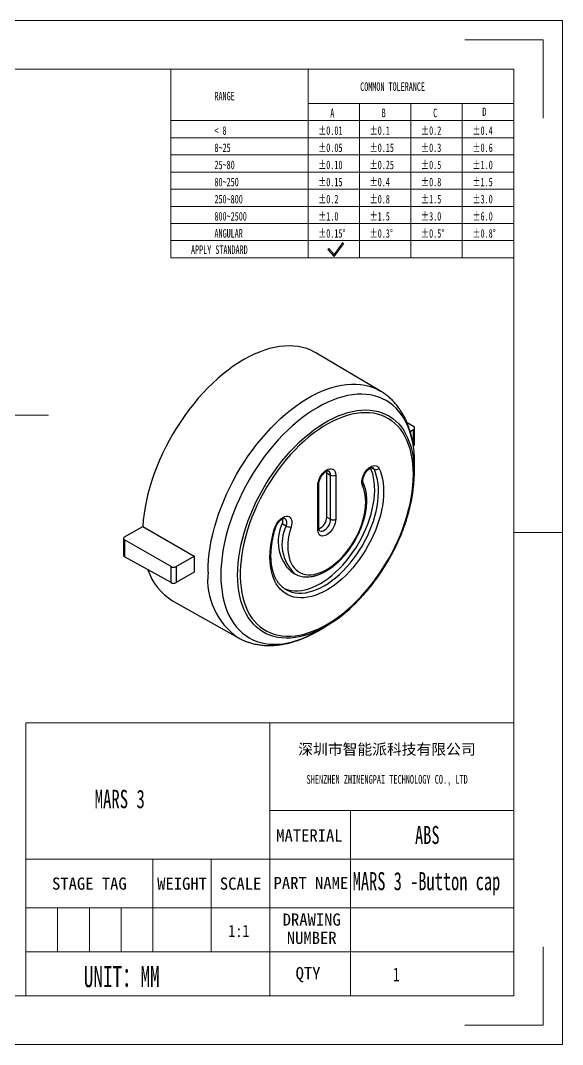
# Model space of a CAD drawing. Header units: millimetres. Extents: x 845.4 to 925.5, y 116.1 to 172.8.
# Drawn here: x 895.5 to 925.5, y 116.1 to 172.8 of the extents above; entities that cross this region are included whole.
import ezdxf

# ---------------------------------------------------------------- set-up
doc = ezdxf.new("R2010")
doc.units = ezdxf.units.MM
doc.header["$LTSCALE"] = 16.334999
doc.linetypes.add('点画线', pattern=[18, 12, -2, 2, -2])
doc.layers.get('0').update_dxf_attribs({"lineweight": 18})
doc.layers.add('中心线层', color=1, linetype='点画线', lineweight=18)
doc.layers.add('尺寸线层', color=3, linetype='Continuous', lineweight=18)
doc.styles.add('SLDTEXTSTYLE4', font='', dxfattribs={"width": 0.7})
doc.styles.add('SLDTEXTSTYLE5', font='', dxfattribs={"width": 0.633333})
doc.styles.get("Standard").update_dxf_attribs({"font": 'txt', "width": 0.667})
doc.styles.add('TEXTSTYLE_2', font='')
doc.styles.add('TEXTSTYLE_3', font='')
doc.styles.get('SLDTEXTSTYLE4').set_extended_font_data('宋体')
doc.styles.get('SLDTEXTSTYLE5').set_extended_font_data('宋体')
doc.styles.get('TEXTSTYLE_2').set_extended_font_data('宋体')
doc.styles.get('TEXTSTYLE_3').set_extended_font_data('宋体')

msp = doc.modelspace()

# ---------------------------------------------------------------- linework, layer by layer
at = {"color": 7, "linetype": 'Continuous'}
for p, q in [((845.364, 172.777), (925.538, 172.777)), ((925.538, 116.089), (925.538, 172.777)), ((920.139, 171.698), (924.458, 171.698)), ((924.458, 167.378), (924.458, 171.698)), ((848.063, 170.078), (922.838, 170.078)), ((922.838, 118.788), (922.838, 170.078)), ((922.838, 144.433), (925.538, 144.433)), ((924.458, 117.169), (924.458, 121.488)), ((848.063, 118.788), (922.838, 118.788)), ((920.139, 117.169), (924.458, 117.169)), ((845.364, 116.089), (925.538, 116.089))]:
    msp.add_line(p, q, dxfattribs=at)
for p, q in [((903.863, 170.078), (903.863, 159.641)), ((911.453, 170.078), (911.453, 159.641)), ((911.453, 168.18), (922.838, 168.18)), ((914.299, 168.18), (914.299, 159.641)), ((917.146, 168.18), (917.146, 159.641)), ((919.992, 168.18), (919.992, 159.641)), ((903.863, 167.232), (922.838, 167.232)), ((903.863, 166.283), (922.838, 166.283)), ((903.863, 165.334), (922.838, 165.334)), ((903.863, 164.385), (922.838, 164.385)), ((903.863, 163.437), (922.838, 163.437)), ((903.863, 162.488), (922.838, 162.488)), ((903.863, 161.539), (922.838, 161.539)), ((903.863, 160.59), (922.838, 160.59)), ((913.381, 160.492), (912.893, 159.83)), ((913.419, 160.416), (913.381, 160.492)), ((912.599, 160.156), (912.543, 160.105)), ((912.543, 160.105), (912.898, 159.71)), ((912.893, 159.83), (912.599, 160.156)), ((912.898, 159.71), (913.419, 160.416)), ((903.863, 159.641), (922.838, 159.641)), ((912.898, 159.71), (912.893, 159.83)), ((912.893, 159.83), (912.898, 159.71))]:
    msp.add_line(p, q)
at = {"color": 7, "linetype": 'Continuous', "lineweight": 25}
for p, q in [((915.457, 152.266), (911.883, 154.381)), ((917.297, 150.297), (916.937, 150.512)), ((917.111, 150.027), (917.296, 150.133)), ((917.296, 149.249), (917.296, 150.133)), ((917.354, 149.33), (917.354, 150.215)), ((917.296, 149.249), (917.282, 149.241)), ((917.343, 147.624), (917.351, 148.152)), ((912.492, 147.735), (912.704, 147.613)), ((912.492, 145.285), (912.492, 147.735)), ((912.704, 145.163), (912.704, 147.613)), ((912.987, 147.613), (912.987, 145.163)), ((911.997, 144.592), (911.997, 147.041)), ((912.056, 144.673), (912.056, 147.123)), ((912.492, 145.285), (912.704, 145.163)), ((901.303, 144.195), (902.306, 144.774)), ((910.032, 144.927), (910.245, 144.805)), ((901.244, 144.113), (901.244, 143.173)), ((903.872, 142.547), (901.304, 144.029)), ((901.304, 144.029), (901.304, 143.091)), ((903.872, 141.66), (901.304, 143.091)), ((904.153, 142.546), (905.158, 143.126)), ((903.872, 141.66), (903.872, 142.547)), ((904.153, 142.546), (904.153, 141.662)), ((905.158, 142.242), (904.153, 141.662)), ((910.514, 142.267), (910.726, 142.144)), ((910.747, 142.133), (910.726, 142.144)), ((903.958, 140.652), (907.576, 138.615)), ((912.087, 139.032), (912.539, 139.303))]:
    msp.add_line(p, q, dxfattribs=at)
at = {"color": 8, "linetype": 'Continuous', "lineweight": 25}
msp.add_line((914.963, 148.017), (915.107, 147.934), dxfattribs=at)
at = {"color": 2, "linetype": 'Continuous'}
for p, q in [((895.844, 126.347), (895.844, 133.905)), ((895.844, 126.347), (895.844, 133.905)), ((895.844, 133.905), (909.341, 133.905)), ((909.341, 123.647), (909.341, 133.905)), ((909.341, 129.046), (909.341, 133.905)), ((909.341, 133.905), (922.838, 133.905)), ((909.341, 126.347), (909.341, 133.905)), ((922.838, 129.046), (922.838, 133.905)), ((909.341, 129.046), (922.838, 129.046)), ((913.801, 129.046), (913.801, 118.788)), ((922.838, 123.647), (922.838, 129.046)), ((895.844, 118.788), (895.844, 126.347)), ((895.844, 126.347), (909.341, 126.347)), ((895.844, 123.647), (895.844, 126.347)), ((895.844, 126.347), (902.862, 126.347)), ((902.862, 123.647), (902.862, 126.347)), ((902.862, 123.647), (902.862, 126.347)), ((902.862, 126.347), (909.341, 126.347)), ((906.102, 123.647), (906.102, 126.347)), ((909.341, 126.347), (922.838, 126.347)), ((909.341, 123.647), (909.341, 126.347)), ((895.844, 121.218), (895.844, 123.647)), ((895.844, 123.647), (902.862, 123.647)), ((895.844, 123.647), (902.862, 123.647)), ((895.844, 123.647), (902.862, 123.647)), ((895.844, 123.647), (895.844, 121.218)), ((897.598, 123.647), (897.598, 121.218)), ((899.353, 123.647), (899.353, 121.218)), ((901.108, 123.647), (901.108, 121.218)), ((902.862, 121.218), (902.862, 123.647)), ((902.862, 121.218), (902.862, 123.647)), ((902.862, 123.647), (909.341, 123.647)), ((902.862, 123.647), (909.341, 123.647)), ((902.862, 123.647), (902.862, 121.218)), ((906.102, 121.218), (906.102, 123.647)), ((909.341, 118.788), (909.341, 123.647)), ((909.341, 123.647), (922.838, 123.647)), ((909.341, 123.647), (922.838, 123.647)), ((909.341, 121.218), (909.341, 123.647)), ((922.838, 118.788), (922.838, 123.647)), ((895.844, 118.788), (895.844, 121.218)), ((895.844, 121.218), (909.341, 121.218)), ((895.844, 121.218), (902.862, 121.218)), ((895.844, 121.218), (902.862, 121.218)), ((902.862, 121.218), (909.341, 121.218)), ((909.341, 118.788), (909.341, 121.218)), ((909.341, 121.218), (922.838, 121.218)), ((891.525, 118.788), (895.844, 118.788)), ((895.844, 118.788), (909.341, 118.788)), ((909.341, 118.788), (922.838, 118.788))]:
    msp.add_line(p, q, dxfattribs=at)
at = {"color": 7, "linetype": 'Continuous', "lineweight": 25}
for points in [[(911.883, 154.381), (911.817, 154.419), (911.605, 154.524), (911.383, 154.61), (911.152, 154.678), (910.912, 154.727), (910.664, 154.756), (910.409, 154.766), (910.147, 154.757), (909.879, 154.729), (909.606, 154.681), (909.328, 154.614), (909.046, 154.529), (908.761, 154.424), (908.474, 154.302), (908.185, 154.161), (907.896, 154.003), (907.607, 153.827), (907.318, 153.634), (907.031, 153.426), (906.746, 153.201), (906.465, 152.962), (906.187, 152.707), (905.913, 152.44), (905.645, 152.158), (905.383, 151.865), (905.128, 151.56), (904.88, 151.244), (904.64, 150.919), (904.409, 150.584), (904.187, 150.241), (903.975, 149.891), (903.773, 149.535), (903.583, 149.174), (903.404, 148.807), (903.237, 148.438), (903.082, 148.066), (902.94, 147.693), (902.812, 147.319), (902.697, 146.946), (902.596, 146.574), (902.509, 146.205), (902.436, 145.84), (902.378, 145.479), (902.335, 145.123), (902.306, 144.774)], [(917.286, 147.644), (917.278, 147.948), (917.256, 148.242), (917.219, 148.525), (917.168, 148.797), (917.102, 149.057), (917.021, 149.304), (916.927, 149.538), (916.819, 149.757), (916.698, 149.961), (916.564, 150.149), (916.417, 150.321), (916.258, 150.476), (916.087, 150.614), (915.905, 150.734), (915.713, 150.836), (915.511, 150.92), (915.299, 150.985), (915.079, 151.031), (914.85, 151.058), (914.615, 151.065), (914.373, 151.054), (914.125, 151.024), (913.872, 150.975), (913.615, 150.906), (913.354, 150.82), (913.09, 150.714), (912.825, 150.591), (912.559, 150.45), (912.292, 150.292), (912.027, 150.117), (911.762, 149.926), (911.5, 149.72), (911.241, 149.498), (910.986, 149.262), (910.735, 149.013), (910.49, 148.751), (910.251, 148.476), (910.019, 148.191), (909.795, 147.895), (909.579, 147.591), (909.372, 147.277), (909.174, 146.957), (908.987, 146.629), (908.811, 146.297), (908.646, 145.96), (908.493, 145.62), (908.352, 145.277), (908.224, 144.933), (908.11, 144.589), (908.009, 144.246), (907.921, 143.905), (907.848, 143.567), (907.789, 143.233), (907.745, 142.904), (907.716, 142.581), (907.701, 142.265), (907.701, 141.957), (907.716, 141.659), (907.745, 141.37), (907.789, 141.092), (907.848, 140.826), (907.921, 140.572), (908.009, 140.332), (908.11, 140.105), (908.224, 139.894), (908.352, 139.698), (908.493, 139.517), (908.646, 139.354), (908.811, 139.207), (908.987, 139.078), (909.174, 138.967), (909.372, 138.874), (909.579, 138.8), (909.795, 138.745), (910.019, 138.708), (910.251, 138.691), (910.49, 138.692), (910.735, 138.713), (910.986, 138.753), (911.241, 138.812), (911.5, 138.889), (911.762, 138.985), (912.027, 139.099), (912.292, 139.232), (912.559, 139.381), (912.825, 139.548), (913.09, 139.731), (913.354, 139.93), (913.615, 140.144), (913.872, 140.373), (914.125, 140.615), (914.373, 140.871), (914.615, 141.14), (914.85, 141.42), (915.079, 141.71), (915.299, 142.01), (915.511, 142.32), (915.713, 142.637), (915.905, 142.961), (916.087, 143.291), (916.258, 143.626), (916.417, 143.964), (916.564, 144.306), (916.698, 144.649), (916.819, 144.993), (916.927, 145.337), (917.021, 145.679), (917.102, 146.019), (917.168, 146.355), (917.219, 146.687), (917.256, 147.013), (917.278, 147.333), (917.286, 147.644)], [(915.378, 147.992), (915.457, 147.807), (915.522, 147.608), (915.573, 147.396), (915.61, 147.172), (915.632, 146.938), (915.639, 146.694), (915.632, 146.442), (915.61, 146.182), (915.573, 145.917), (915.522, 145.646), (915.457, 145.372), (915.378, 145.095), (915.286, 144.818), (915.181, 144.541), (915.063, 144.265), (914.933, 143.992), (914.791, 143.724), (914.639, 143.46), (914.477, 143.204), (914.306, 142.955), (914.126, 142.715), (913.939, 142.485), (913.745, 142.267), (913.544, 142.06), (913.34, 141.867), (913.131, 141.688), (912.919, 141.523), (912.705, 141.375), (912.49, 141.242), (912.275, 141.127), (912.061, 141.029), (911.85, 140.949), (911.641, 140.888), (911.436, 140.845), (911.236, 140.821), (911.042, 140.815), (910.855, 140.829), (910.675, 140.862), (910.504, 140.913), (910.342, 140.983), (910.19, 141.071), (910.049, 141.177), (909.919, 141.3), (909.802, 141.44), (909.697, 141.596), (909.605, 141.767), (909.526, 141.953), (909.461, 142.152), (909.411, 142.364), (909.374, 142.588), (909.353, 142.822), (909.346, 143.066), (909.353, 143.319), (909.376, 143.579), (909.413, 143.844), (909.464, 144.115), (909.529, 144.389), (909.608, 144.666)], [(910.122, 141.344), (910.183, 141.317), (910.35, 141.26), (910.525, 141.222), (910.708, 141.204), (910.899, 141.204), (911.095, 141.225), (911.297, 141.264), (911.503, 141.323), (911.713, 141.4), (911.924, 141.496), (912.137, 141.61), (912.349, 141.741), (912.561, 141.889), (912.77, 142.053), (912.976, 142.232), (913.178, 142.425), (913.375, 142.632), (913.566, 142.851), (913.749, 143.081), (913.924, 143.321), (914.091, 143.57), (914.248, 143.826), (914.394, 144.089), (914.528, 144.357), (914.651, 144.628), (914.762, 144.902), (914.859, 145.176), (914.942, 145.45), (915.012, 145.722), (915.067, 145.991), (915.107, 146.256), (915.133, 146.514), (915.144, 146.766), (915.139, 147.009), (915.12, 147.242), (915.085, 147.464), (915.036, 147.675), (914.973, 147.872), (914.92, 148.001)], [(911.997, 147.041), (912.005, 147.145), (912.027, 147.254), (912.064, 147.365), (912.113, 147.475), (912.174, 147.581), (912.245, 147.679), (912.323, 147.766), (912.406, 147.84), (912.492, 147.898), (912.578, 147.939), (912.662, 147.962), (912.74, 147.965), (912.81, 147.948), (912.871, 147.913), (912.921, 147.86), (912.957, 147.791), (912.98, 147.708), (912.987, 147.613)], [(914.47, 147.012), (914.443, 147.091), (914.43, 147.182), (914.432, 147.283), (914.449, 147.39), (914.481, 147.501), (914.526, 147.612), (914.583, 147.72), (914.651, 147.821), (914.727, 147.912), (914.809, 147.991), (914.894, 148.055), (914.98, 148.102), (915.065, 148.131), (915.145, 148.141), (915.218, 148.131), (915.283, 148.103), (915.337, 148.056), (915.378, 147.992)], [(917.351, 148.152), (917.352, 148.262), (917.352, 148.309)], [(912.492, 147.735), (912.485, 147.816), (912.483, 147.825)], [(910.516, 144.732), (910.451, 144.504), (910.401, 144.277), (910.364, 144.055), (910.343, 143.838), (910.336, 143.629), (910.343, 143.428), (910.365, 143.237), (910.402, 143.057), (910.453, 142.889), (910.518, 142.735), (910.596, 142.596), (910.687, 142.472), (910.791, 142.365), (910.906, 142.274), (911.032, 142.202), (911.168, 142.147), (911.313, 142.111), (911.466, 142.094), (911.626, 142.096), (911.791, 142.117), (911.962, 142.157), (912.136, 142.215), (912.313, 142.292), (912.491, 142.386), (912.669, 142.497), (912.845, 142.624), (913.02, 142.767), (913.19, 142.924), (913.356, 143.094), (913.516, 143.277), (913.669, 143.47), (913.814, 143.673), (913.95, 143.884), (914.076, 144.102), (914.192, 144.325), (914.295, 144.552), (914.387, 144.781), (914.465, 145.011), (914.53, 145.24), (914.582, 145.466), (914.619, 145.689), (914.641, 145.906), (914.649, 146.116), (914.642, 146.317), (914.621, 146.509), (914.585, 146.689), (914.534, 146.857), (914.47, 147.012)], [(909.608, 144.666), (909.65, 144.777), (909.703, 144.886), (909.768, 144.989), (909.842, 145.084), (909.922, 145.167), (910.007, 145.235), (910.093, 145.287), (910.178, 145.322), (910.26, 145.337), (910.336, 145.333), (910.403, 145.31), (910.46, 145.268), (910.505, 145.209), (910.537, 145.135), (910.554, 145.047), (910.556, 144.949), (910.543, 144.843), (910.516, 144.732)], [(912.987, 145.163), (912.98, 145.059), (912.957, 144.95), (912.921, 144.839), (912.871, 144.729), (912.81, 144.623), (912.74, 144.525), (912.662, 144.438), (912.578, 144.364), (912.492, 144.306), (912.406, 144.265), (912.323, 144.242), (912.245, 144.239), (912.174, 144.256), (912.113, 144.291), (912.064, 144.344), (912.027, 144.413), (912.005, 144.497), (911.997, 144.592)], [(902.306, 144.774), (904.445, 143.538), (905.158, 143.126)], [(910.226, 141.278), (910.239, 141.271), (910.244, 141.268)]]:
    msp.add_lwpolyline(points, dxfattribs=at)
at = {"color": 8, "linetype": 'Continuous', "lineweight": 25}
for points in [[(905.919, 142.237), (905.926, 142.573), (905.949, 142.916), (905.985, 143.266), (906.037, 143.622), (906.103, 143.982), (906.183, 144.347), (906.277, 144.714), (906.385, 145.084), (906.507, 145.454), (906.642, 145.824), (906.79, 146.194), (906.95, 146.561), (907.122, 146.926), (907.306, 147.286), (907.501, 147.642), (907.707, 147.992), (907.922, 148.335), (908.147, 148.671), (908.381, 148.998), (908.623, 149.316), (908.873, 149.623), (909.13, 149.92), (909.393, 150.204), (909.661, 150.476), (909.935, 150.735), (910.212, 150.979), (910.493, 151.209), (910.777, 151.424), (911.062, 151.623), (911.349, 151.805), (911.636, 151.971), (911.922, 152.119), (912.208, 152.25), (912.492, 152.363), (912.772, 152.457), (913.05, 152.533), (913.323, 152.59), (913.592, 152.628), (913.855, 152.647), (914.112, 152.647), (914.361, 152.628), (914.604, 152.59), (914.837, 152.533), (915.063, 152.458), (915.278, 152.363), (915.458, 152.266)], [(917.352, 148.309), (917.345, 148.582), (917.323, 148.893), (917.286, 149.193), (917.235, 149.482), (917.17, 149.759), (917.09, 150.024), (916.996, 150.276), (916.889, 150.513), (916.768, 150.736), (916.634, 150.943), (916.487, 151.135), (916.328, 151.31), (916.157, 151.469), (915.975, 151.61), (915.782, 151.734), (915.578, 151.839), (915.365, 151.927), (915.142, 151.995), (914.911, 152.046), (914.671, 152.077), (914.425, 152.089), (914.171, 152.082), (913.912, 152.057), (913.647, 152.012), (913.378, 151.949), (913.105, 151.867), (912.829, 151.767), (912.551, 151.648), (912.271, 151.512), (911.991, 151.359), (911.71, 151.188), (911.43, 151.001), (911.152, 150.798), (910.876, 150.58), (910.603, 150.346), (910.334, 150.099), (910.069, 149.838), (909.81, 149.564), (909.556, 149.278), (909.31, 148.981), (909.07, 148.674), (908.839, 148.357), (908.616, 148.031), (908.403, 147.697), (908.199, 147.356), (908.006, 147.01), (907.824, 146.658), (907.653, 146.302), (907.494, 145.943), (907.347, 145.582), (907.213, 145.22), (907.092, 144.858), (906.985, 144.496), (906.891, 144.136), (906.811, 143.78), (906.746, 143.427), (906.695, 143.078), (906.658, 142.736), (906.636, 142.4), (906.629, 142.072)], [(911.899, 138.968), (911.78, 138.917), (911.514, 138.814), (911.251, 138.731), (910.991, 138.666), (910.736, 138.619), (910.486, 138.592), (910.243, 138.584), (910.006, 138.596), (909.776, 138.626), (909.554, 138.676), (909.341, 138.744), (909.138, 138.831), (908.945, 138.937), (908.762, 139.06), (908.591, 139.202), (908.431, 139.36), (908.284, 139.536), (908.149, 139.728), (908.027, 139.935), (907.919, 140.158), (907.824, 140.395), (907.744, 140.646), (907.678, 140.909), (907.626, 141.185), (907.589, 141.472), (907.567, 141.769), (907.559, 142.076), (907.567, 142.392), (907.589, 142.715), (907.626, 143.045), (907.678, 143.38), (907.744, 143.72), (907.824, 144.064), (907.919, 144.41), (908.027, 144.758), (908.149, 145.106), (908.284, 145.453), (908.431, 145.799), (908.591, 146.142), (908.762, 146.481), (908.945, 146.816), (909.138, 147.144), (909.341, 147.466), (909.554, 147.78), (909.776, 148.086), (910.006, 148.381), (910.243, 148.666), (910.486, 148.94), (910.736, 149.201), (910.991, 149.45), (911.251, 149.684), (911.514, 149.904), (911.78, 150.109), (912.048, 150.298), (912.317, 150.47), (912.587, 150.626), (912.856, 150.764), (913.124, 150.885), (913.39, 150.987), (913.653, 151.071), (913.912, 151.136), (914.167, 151.182), (914.417, 151.209), (914.661, 151.217), (914.898, 151.206), (915.128, 151.175), (915.349, 151.126), (915.562, 151.057), (915.765, 150.97), (915.959, 150.865), (916.141, 150.741), (916.313, 150.6), (916.472, 150.441), (916.62, 150.265), (916.755, 150.074), (916.876, 149.866), (916.985, 149.643), (917.079, 149.406), (917.16, 149.156), (917.226, 148.892), (917.277, 148.616), (917.283, 148.582)], [(915.107, 147.934), (915.07, 147.987), (915.032, 148.017)], [(910.244, 141.268), (910.396, 141.195), (910.562, 141.138), (910.737, 141.1), (910.92, 141.081), (911.111, 141.082), (911.308, 141.102), (911.509, 141.142), (911.716, 141.2), (911.925, 141.278), (912.136, 141.374), (912.349, 141.487), (912.561, 141.619), (912.773, 141.767), (912.982, 141.93), (913.188, 142.109), (913.39, 142.303), (913.587, 142.509), (913.778, 142.728), (913.961, 142.958), (914.137, 143.198), (914.303, 143.447), (914.46, 143.704), (914.606, 143.967), (914.741, 144.234), (914.863, 144.506), (914.974, 144.779), (915.071, 145.054), (915.154, 145.328), (915.224, 145.6), (915.279, 145.869), (915.32, 146.133), (915.345, 146.392), (915.356, 146.643), (915.351, 146.886), (915.332, 147.119), (915.297, 147.342), (915.248, 147.552), (915.185, 147.75), (915.107, 147.934)], [(912.101, 144.526), (912.114, 144.519), (912.174, 144.503), (912.242, 144.508), (912.314, 144.532), (912.388, 144.574), (912.46, 144.634), (912.528, 144.707), (912.587, 144.792), (912.637, 144.884), (912.674, 144.979), (912.697, 145.074), (912.704, 145.163)], [(909.608, 144.666), (909.631, 144.669), (909.647, 144.676), (909.657, 144.685), (909.658, 144.688)], [(906.629, 142.072), (906.636, 141.752), (906.658, 141.441), (906.695, 141.141), (906.746, 140.852), (906.811, 140.575), (906.891, 140.31), (906.985, 140.058), (907.092, 139.821), (907.213, 139.598), (907.347, 139.391), (907.494, 139.199), (907.653, 139.023), (907.824, 138.865), (908.006, 138.724), (908.199, 138.6), (908.403, 138.495), (908.616, 138.407), (908.839, 138.338), (909.07, 138.288), (909.31, 138.257), (909.556, 138.245), (909.81, 138.252), (910.069, 138.277), (910.334, 138.322), (910.603, 138.385), (910.876, 138.467), (911.152, 138.567), (911.43, 138.686), (911.71, 138.822), (911.991, 138.975), (912.087, 139.032)]]:
    msp.add_lwpolyline(points, dxfattribs=at)
at = {"color": 7, "linetype": 'Continuous', "lineweight": 25}
for centre, radius, start, end in [((911.591, 147.743), 5.753, 359.8173, 8.3811), ((915.203, 148.145), 0.232, 245.4826, 318.8068), ((912.846, 147.886), 0.307, 242.6097, 297.3903), ((908.8, 147.843), 8.545, 342.428, 359.207), ((909.558, 145.097), 0.504, 340.2364, 11.4397), ((911.768, 145.301), 0.724, 293.4658, 358.7441), ((912.846, 145.436), 0.307, 242.6097, 297.3903), ((912.085, 143.925), 2.284, 153.9693, 226.5441), ((910.517, 145.284), 0.551, 240.3604, 269.831), ((912.581, 142.684), 7.436, 176.5927, 183.4073), ((905.585, 143.343), 3.144, 197.9783, 238.843), ((908.486, 146.137), 7.94, 295.4588, 319.1673)]:
    msp.add_arc(centre, radius, start, end, dxfattribs=at)
at = {"color": 8, "linetype": 'Continuous', "lineweight": 25}
for centre, radius, start, end in [((912.457, 147.639), 0.249, 354.0039, 54.7817), ((911.96, 147.129), 0.0957, 292.7089, 356.2441), ((914.367, 147.124), 0.152, 312.4998, 21.5688), ((909.939, 144.961), 0.344, 332.9917, 47.4809), ((912.297, 143.802), 2.284, 153.9693, 226.5441), ((911.956, 144.683), 0.101, 294.3747, 354.3052), ((909.821, 141.832), 3.923, 174.0654, 235.0646)]:
    msp.add_arc(centre, radius, start, end, dxfattribs=at)
at = {"color": 7, "linetype": 'Continuous', "lineweight": 25}
for centre, major_axis, ratio, start_param, end_param in [((917.154, 150.216), (0.2, -0.002), 0.582304, 5.502227, 7.064296), ((917.154, 149.329), (0.2, 0.001), 0.572227, 5.4935, 6.278898), ((901.444, 144.112), (0.2, -0.002), 0.582304, 2.360634, 3.940157), ((901.444, 143.174), (0.2, 0.001), 0.572227, 3.137306, 3.93143), ((904.012, 142.629), (0.2, -0.002), 0.582304, 3.940157, 5.502227), ((904.012, 141.743), (0.2, 0.001), 0.572227, 3.93143, 5.4935)]:
    msp.add_ellipse(centre, major_axis=major_axis, ratio=ratio, start_param=start_param, end_param=end_param, dxfattribs=at)
for points, knots in [([(917.352, 148.267), (917.352, 148.326), (917.351, 148.496), (917.337, 148.772), (917.307, 149.091), (917.261, 149.403), (917.2, 149.705), (917.124, 149.997), (917.033, 150.278), (916.927, 150.547), (916.807, 150.802), (916.673, 151.044), (916.526, 151.271), (916.366, 151.483), (916.194, 151.679), (916.012, 151.859), (915.818, 152.023), (915.634, 152.159), (915.509, 152.233), (915.457, 152.264)], [0, 0, 0, 0, 1239.641219, 3556.844471, 5875.229819, 8190.679331, 10500.134691, 12799.989385, 15086.267397, 17354.925386, 19602.247597, 21825.268658, 24022.139354, 26192.361789, 28336.85932, 30457.893189, 32558.870121, 34644.094045, 36174.575972, 36174.575972, 36174.575972, 36174.575972]), ([(914.509, 147.18), (914.507, 147.186), (914.5, 147.201), (914.49, 147.239), (914.486, 147.299), (914.491, 147.371), (914.507, 147.452), (914.534, 147.538), (914.572, 147.625), (914.619, 147.711), (914.674, 147.792), (914.735, 147.863), (914.798, 147.923), (914.859, 147.97), (914.916, 148.001), (914.964, 148.018), (915, 148.024), (915.022, 148.021), (915.029, 148.02), (915.032, 148.017), (915.033, 148.016)], [0, 0, 0, 0, 1160.617834, 3435.568685, 5668.460353, 7908.829096, 10182.630048, 12494.378104, 14836.186152, 17195.945336, 19560.366029, 21912.464145, 24238.322584, 26526.740475, 28771.951374, 30981.903418, 33192.753018, 35465.836964, 37981.33598, 38128.683303, 38128.683303, 38128.683303, 38128.683303]), ([(912.056, 147.123), (912.056, 147.135), (912.057, 147.169), (912.066, 147.234), (912.087, 147.317), (912.119, 147.405), (912.162, 147.492), (912.213, 147.576), (912.271, 147.652), (912.333, 147.719), (912.396, 147.772), (912.456, 147.811), (912.509, 147.836), (912.551, 147.847), (912.581, 147.848), (912.594, 147.845), (912.599, 147.842), (912.6, 147.841)], [0, 0, 0, 0, 1153.888627, 3368.721309, 5617.533845, 7900.731538, 10207.999656, 12526.697311, 14842.455409, 17139.021714, 19404.226899, 21628.973057, 23812.632091, 25974.467597, 28159.287926, 30469.076107, 31954.347822, 31954.347822, 31954.347822, 31954.347822]), ([(910.75, 142.133), (910.78, 142.117), (910.854, 142.076), (910.982, 142.03), (911.131, 141.994), (911.288, 141.975), (911.451, 141.973), (911.619, 141.989), (911.791, 142.022), (911.967, 142.072), (912.145, 142.139), (912.324, 142.224), (912.504, 142.324), (912.682, 142.439), (912.858, 142.569), (913.03, 142.713), (913.199, 142.87), (913.363, 143.038), (913.52, 143.218), (913.671, 143.407), (913.815, 143.604), (913.95, 143.81), (914.076, 144.022), (914.193, 144.239), (914.298, 144.46), (914.393, 144.685), (914.477, 144.91), (914.548, 145.137), (914.607, 145.362), (914.653, 145.585), (914.685, 145.805), (914.705, 146.021), (914.71, 146.231), (914.701, 146.434), (914.678, 146.629), (914.641, 146.815), (914.591, 146.987), (914.544, 147.106), (914.515, 147.168), (914.509, 147.18)], [0, 0, 0, 0, 1380.823423, 3426.395101, 5477.032785, 7541.329606, 9625.213832, 11731.173842, 13858.322233, 16003.242577, 18161.262153, 20327.65652, 22498.437905, 24670.503518, 26841.640935, 29010.963068, 31178.103151, 33343.036648, 35505.952673, 37667.167938, 39827.072327, 41986.096219, 44144.691952, 46303.323964, 48462.352843, 50622.208285, 52783.366751, 54946.298869, 57111.456423, 59279.248337, 61449.998911, 63623.87899, 65800.798009, 67980.244032, 70160.952546, 72340.063442, 74513.970797, 76541.332371, 77066.994292, 77066.994292, 77066.994292, 77066.994292]), ([(909.658, 144.688), (909.663, 144.703), (909.677, 144.747), (909.709, 144.821), (909.756, 144.907), (909.811, 144.988), (909.872, 145.059), (909.935, 145.12), (909.996, 145.166), (910.053, 145.198), (910.101, 145.215), (910.138, 145.221), (910.16, 145.218), (910.167, 145.217), (910.17, 145.214), (910.171, 145.213)], [0, 0, 0, 0, 1242.228769, 3666.31608, 6105.75157, 8550.246661, 10982.318177, 13387.483189, 15754.107571, 18076.078967, 20361.258486, 22646.692511, 24994.538859, 27587.98972, 27816.664139, 27816.664139, 27816.664139, 27816.664139]), ([(914.5, 140.951), (914.528, 140.983), (914.635, 141.099), (914.813, 141.311), (915.035, 141.587), (915.248, 141.872), (915.455, 142.166), (915.652, 142.467), (915.841, 142.775), (916.021, 143.088), (916.191, 143.407), (916.351, 143.73), (916.5, 144.055), (916.639, 144.384), (916.765, 144.714), (916.867, 145.005), (916.923, 145.185), (916.944, 145.255)], [0, 0, 0, 0, 839.305481, 3133.855892, 5427.850637, 7721.382708, 10014.549798, 12307.452591, 14600.19366, 16892.876779, 19185.603169, 21478.446285, 23771.511478, 26064.904118, 28358.729115, 30653.090156, 32121.496769, 32121.496769, 32121.496769, 32121.496769]), ([(910.244, 141.271), (910.224, 141.281), (910.159, 141.316), (910.057, 141.391), (909.94, 141.497), (909.834, 141.619), (909.739, 141.755), (909.655, 141.904), (909.583, 142.067), (909.523, 142.242), (909.475, 142.429), (909.438, 142.627), (909.414, 142.836), (909.403, 143.053), (909.404, 143.28), (909.419, 143.514), (909.446, 143.755), (909.485, 144.001), (909.538, 144.251), (909.596, 144.481), (909.64, 144.627), (909.658, 144.688)], [0, 0, 0, 0, 986.203477, 3285.758637, 5580.470147, 7858.05617, 10112.751987, 12344.417566, 14556.404458, 16753.353855, 18939.805357, 21119.572594, 23295.586558, 25469.961408, 27644.0154, 29818.536591, 31994.186625, 34171.323032, 36350.090925, 38530.490884, 40090.950825, 40090.950825, 40090.950825, 40090.950825]), ([(912.101, 144.526), (912.1, 144.527), (912.095, 144.529), (912.087, 144.538), (912.072, 144.563), (912.06, 144.604), (912.056, 144.646), (912.056, 144.669), (912.056, 144.673)], [0, 0, 0, 0, 1596.973933, 4656.420869, 7421.149257, 10364.584481, 13006.456022, 13492.357665, 13492.357665, 13492.357665, 13492.357665]), ([(907.575, 138.617), (907.596, 138.605), (907.687, 138.551), (907.86, 138.47), (908.09, 138.377), (908.329, 138.302), (908.575, 138.244), (908.828, 138.203), (909.087, 138.179), (909.351, 138.173), (909.621, 138.185), (909.896, 138.214), (910.176, 138.262), (910.458, 138.327), (910.744, 138.411), (911.031, 138.512), (911.32, 138.631), (911.608, 138.767), (911.868, 138.903), (912.03, 139), (912.097, 139.04)], [0, 0, 0, 0, 615.173693, 2735.002955, 4854.831846, 6980.095297, 9116.089245, 11267.604104, 13438.704732, 15632.515328, 17851.030666, 20094.986531, 22363.826508, 24655.793389, 26968.149443, 29297.497078, 31640.143624, 33992.444469, 36351.071743, 38014.69593, 38014.69593, 38014.69593, 38014.69593])]:
    msp.add_open_spline(points, degree=3, knots=knots, dxfattribs=at)
at = {"layer": '中心线层', "linetype": '点画线', "ltscale": 0.2}
msp.add_line((897.092, 150.92), (877.534, 150.92), dxfattribs=at)

# ---------------------------------------------------------------- texts
at = {"attachment_point": 1}
for s, insert, char_height, width, style in [('COMMON TOLERANCE', (914.34, 169.351), 0.47054, 15.49109, 'SLDTEXTSTYLE4'), ('RANGE', (906.276, 168.827), 0.4705, 4.62154, 'SLDTEXTSTYLE4'), ('A', (912.686, 167.896), 0.471, 0.67984, 'SLDTEXTSTYLE4'), ('B', (915.532, 167.896), 0.471, 0.66897, 'SLDTEXTSTYLE4'), ('C', (918.378, 167.896), 0.471, 0.67688, 'SLDTEXTSTYLE4'), ('D', (921.098, 167.96), 0.471, 0.66897, 'SLDTEXTSTYLE4'), ('< 8', (906.276, 166.918), 0.4705, 2.25833, 'SLDTEXTSTYLE5'), ('%%P0.01', (912.016, 166.918), 0.4705, 3.29446, 'SLDTEXTSTYLE4'), ('%%P0.1', (914.862, 166.918), 0.4705, 2.47035, 'SLDTEXTSTYLE4'), ('%%P0.2', (917.709, 166.918), 0.4705, 2.81027, 'SLDTEXTSTYLE4'), ('%%P0.4', (920.555, 166.918), 0.4705, 2.7994, 'SLDTEXTSTYLE4'), ('8~25', (906.276, 165.969), 0.4705, 3.64426, 'SLDTEXTSTYLE4'), ('%%P0.05', (912.016, 165.969), 0.4705, 3.63438, 'SLDTEXTSTYLE4'), ('%%P0.15', (914.862, 165.969), 0.4705, 3.46936, 'SLDTEXTSTYLE4'), ('%%P0.3', (917.709, 165.969), 0.4705, 2.81027, 'SLDTEXTSTYLE4'), ('%%P0.6', (920.555, 165.969), 0.4705, 2.81027, 'SLDTEXTSTYLE4'), ('25~80', (906.276, 165.02), 0.4705, 4.46837, 'SLDTEXTSTYLE4'), ('%%P0.10', (912.016, 165.02), 0.4705, 3.30533, 'SLDTEXTSTYLE4'), ('%%P0.25', (914.862, 165.02), 0.4705, 3.79841, 'SLDTEXTSTYLE4'), ('%%P0.5', (917.709, 165.02), 0.4705, 2.81027, 'SLDTEXTSTYLE4'), ('%%P1.0', (920.555, 165.02), 0.4705, 2.48122, 'SLDTEXTSTYLE4'), ('80~250', (906.276, 164.072), 0.4705, 5.29248, 'SLDTEXTSTYLE4'), ('%%P0.15', (912.016, 164.072), 0.4705, 3.46936, 'SLDTEXTSTYLE4'), ('%%P0.4', (914.862, 164.072), 0.4705, 2.7994, 'SLDTEXTSTYLE4'), ('%%P0.8', (917.709, 164.072), 0.4705, 2.81027, 'SLDTEXTSTYLE4'), ('%%P1.5', (920.555, 164.072), 0.4705, 2.64525, 'SLDTEXTSTYLE4'), ('250~800', (906.276, 163.123), 0.4705, 6.11659, 'SLDTEXTSTYLE4'), ('%%P0.2', (912.016, 163.123), 0.4705, 2.81027, 'SLDTEXTSTYLE4'), ('%%P0.8', (914.862, 163.123), 0.4705, 2.81027, 'SLDTEXTSTYLE4'), ('%%P1.5', (917.709, 163.123), 0.4705, 2.64525, 'SLDTEXTSTYLE4'), ('%%P3.0', (920.555, 163.123), 0.4705, 2.81027, 'SLDTEXTSTYLE4'), ('800~2500', (906.276, 162.174), 0.4705, 6.9407, 'SLDTEXTSTYLE4'), ('%%P1.0', (912.016, 162.174), 0.4705, 2.48122, 'SLDTEXTSTYLE4'), ('%%P1.5', (914.862, 162.174), 0.4705, 2.64525, 'SLDTEXTSTYLE4'), ('%%P3.0', (917.709, 162.174), 0.4705, 2.81027, 'SLDTEXTSTYLE4'), ('%%P6.0', (920.555, 162.174), 0.4705, 2.81027, 'SLDTEXTSTYLE4'), ('ANGULAR', (906.276, 161.225), 0.4705, 6.60869, 'SLDTEXTSTYLE4'), ('%%P0.15%%D', (912.016, 161.225), 0.4705, 4.13241, 'SLDTEXTSTYLE4'), ('%%P0.3%%D', (914.862, 161.225), 0.4705, 3.47332, 'SLDTEXTSTYLE4'), ('%%P0.5%%D', (917.709, 161.225), 0.4705, 3.47332, 'SLDTEXTSTYLE4'), ('%%P0.8%%D', (920.555, 161.225), 0.4705, 3.47332, 'SLDTEXTSTYLE4'), ('APPLY STANDARD', (904.979, 160.325), 0.47054, 13.52567, 'SLDTEXTSTYLE4')]:
    msp.add_mtext(s, dxfattribs=dict(at, insert=insert, char_height=char_height, width=width, style=style))
at = {"color": 7, "linetype": 'Continuous', "insert": (915.822, 132.733), "char_height": 0.6, "width": 14.23542, "attachment_point": 2, "style": 'TEXTSTYLE_2'}
msp.add_mtext('深圳市智能派科技有限公司', dxfattribs=at)
at = {"color": 7, "linetype": 'Continuous', "attachment_point": 2, "line_spacing_factor": 0.9, "style": 'TEXTSTYLE_3'}
for s, insert, char_height, width in [('MATERIAL\\P ', (911.53, 128.002), 0.6749, 9.75552), ('STAGE TAG ', (899.353, 125.334), 0.6749, 8.16164), ('WEIGHT', (904.482, 125.334), 0.6749, 2.96571), ('SCALE', (907.721, 125.334), 0.6749, 2.96571), ('PART NAME', (911.613, 125.365), 0.6749, 5.65419), ('DRAWING NUMBER', (911.658, 123.342), 0.67486, 5.65419), ('QTY', (911.456, 120.377), 0.6749, 7.53284)]:
    msp.add_mtext(s, dxfattribs=dict(at, insert=insert, char_height=char_height, width=width))
at = {"insert": (907.042, 122.028), "char_height": 0.67486, "width": 1.61765, "attachment_point": 7}
msp.add_mtext('{\\W0.85;1:1}', dxfattribs=at)
at = {"layer": '尺寸线层'}
for s, insert, char_height, width, attachment_point in [('SHENZHEN ZHINENGPAI TECHNOLOGY CO., LTD', (911.375, 131.005), 0.48, 13.58141, 1), ('MARS 3', (899.647, 130.19), 1.0197, 8.32158, 1), ('{\\H0.285714x;ABS} ', (918.736, 127.172), 3.5, 2.83361, 9), ('MARS 3 -Button cap', (913.926, 125.632), 1, 32.26946, 1), ('UNIT：MM', (899.042, 120.435), 1.1708, 4.53832, 1)]:
    msp.add_mtext(s, dxfattribs=dict(at, insert=insert, char_height=char_height, width=width, attachment_point=attachment_point))
at = {"layer": '尺寸线层', "ltscale": 0.2, "insert": (916.169, 120.354), "char_height": 0.765, "width": 4.58664, "attachment_point": 1}
msp.add_mtext('1\\P\\P', dxfattribs=at)

doc.saveas('drawing.dxf')
